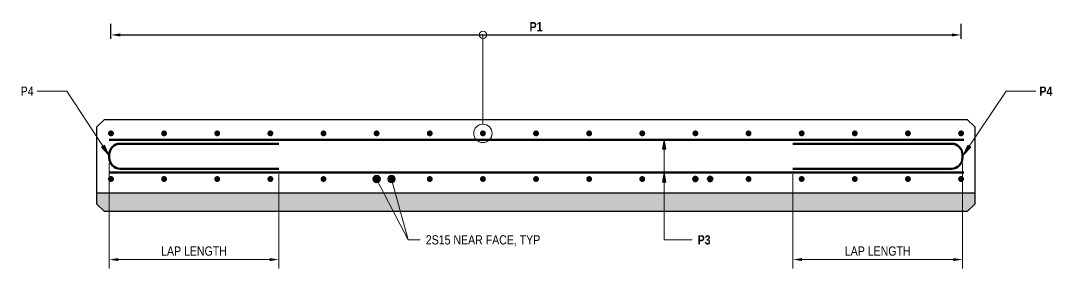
# Model space of a CAD drawing. Header units: metres. Extents: x 0.63 to 10.12, y 1.48 to 9.85.
# Drawn here: x 0.63 to 3.428, y 2.414 to 3.087 of the extents above; entities that cross this region are included whole.
import ezdxf

# ---------------------------------------------------------------- set-up
doc = ezdxf.new("R2010")
doc.units = ezdxf.units.M
doc.layers.get('Defpoints').update_dxf_attribs({"color": 41})
for name, color, linetype, lineweight in [('A-ANNO-DIMS', 7, 'Continuous', 9), ('A-DETL', 7, 'Continuous', 13), ('A-DETL-GENF', 7, 'Continuous', 9), ('G-ANNO-TEXT', 7, 'Continuous', 9)]:
    doc.layers.add(name, color=color, linetype=linetype, lineweight=lineweight)
doc.styles.add('Arial Narrow', font='ARIALN.TTF', dxfattribs={"height": 0.025})
doc.styles.add('Arial Narrow_B', font='ARIALNB.TTF', dxfattribs={"height": 0.025})
doc.dimstyles.new('Dimension_Standard_T__mm_', dxfattribs={"dimscale": 0.3048, "dimtxt": 0.025586, "dimasz": 0.082021, "dimexe": 0.07874, "dimexo": 0.049213, "dimgap": 0.032808, "dimtad": 1, "dimdec": 0, "dimlfac": 1000, "dimzin": 0, "dimdsep": 46, "dimtxsty": 'Arial Narrow', "dimsah": 1, "dimcen": 0.09, "dimaunit": 1, "dimadec": 4, "dimazin": 0, "dimtfac": 1, "dimtdec": 4, "dimtix": 1, "dimtmove": 0, "dimatfit": 3, "dimfxl": 1, "dimtvp": 1, "dimtolj": 1, "dimtzin": 0, "dimlwd": 18, "dimlwe": 18, "dimarcsym": 2})
doc.dimstyles.new('Dimension_Standard_T_REO_BOLD_TEXT', dxfattribs={"dimscale": 0.3048, "dimtxt": 0.025586, "dimasz": 0.082021, "dimexe": 0.098425, "dimexo": 0.0625, "dimgap": 0.032808, "dimtad": 1, "dimdec": 0, "dimlfac": 1000, "dimzin": 0, "dimdsep": 46, "dimtxsty": 'Arial Narrow_B', "dimsah": 1, "dimcen": 0.09, "dimaunit": 1, "dimadec": 4, "dimazin": 0, "dimtfac": 1, "dimtdec": 4, "dimtix": 1, "dimtmove": 0, "dimatfit": 3, "dimfxl": 0.098425, "dimfxlon": 1, "dimtvp": 1, "dimtolj": 1, "dimtzin": 0, "dimlwd": 25, "dimlwe": 25, "dimarcsym": 2})

# ---------------------------------------------------------------- blocks, each defined once
blk = doc.blocks.new('ReinfDot - Dot-6252559-DRG-2873198 - SECTION 1')
at = {"layer": 'A-DETL-GENF'}
blk.add_hatch(color=256, dxfattribs=at).paths.add_polyline_path([(0, -0.008), (0.0021, -0.0077), (0.004, -0.0069), (0.0057, -0.0057), (0.0069, -0.004), (0.0077, -0.0021), (0.008, 0), (0.0077, 0.0021), (0.0069, 0.004), (0.0057, 0.0057), (0.004, 0.0069), (0.0021, 0.0077), (0, 0.008), (-0.0021, 0.0077), (-0.004, 0.0069), (-0.0057, 0.0057), (-0.0069, 0.004), (-0.0077, 0.0021), (-0.008, 0), (-0.0077, -0.0021), (-0.0069, -0.004), (-0.0057, -0.0057), (-0.004, -0.0069), (-0.0021, -0.0077)])
blk = doc.blocks.new('ReinfDot - Dot-6252593-DRG-2873198 - SECTION 1')
at = {"layer": 'A-DETL-GENF'}
blk.add_hatch(color=256, dxfattribs=at).paths.add_polyline_path([(0, -0.008), (0.0021, -0.0077), (0.004, -0.0069), (0.0057, -0.0057), (0.0069, -0.004), (0.0077, -0.0021), (0.008, 0), (0.0077, 0.0021), (0.0069, 0.004), (0.0057, 0.0057), (0.004, 0.0069), (0.0021, 0.0077), (0, 0.008), (-0.0021, 0.0077), (-0.004, 0.0069), (-0.0057, 0.0057), (-0.0069, 0.004), (-0.0077, 0.0021), (-0.008, 0), (-0.0077, -0.0021), (-0.0069, -0.004), (-0.0057, -0.0057), (-0.004, -0.0069), (-0.0021, -0.0077)])
blk = doc.blocks.new('ReinfDot - Dot-V1-DRG-2873198 - SECTION 1')
at = {"layer": 'A-DETL-GENF'}
h = blk.add_hatch(color=256, dxfattribs=at)
h.paths.add_polyline_path([(0, -0.008), (0.0021, -0.0077), (0.004, -0.0069), (0.0058, -0.0055), (0.0069, -0.004), (0.0077, -0.0021), (0.008, 0), (0.0077, 0.0021), (0.0069, 0.004), (0.0057, 0.0057), (0.004, 0.0069), (0.0021, 0.0077), (0, 0.008), (-0.0021, 0.0077), (-0.0042, 0.0067), (-0.0058, 0.0055), (-0.0069, 0.004), (-0.0077, 0.0021), (-0.008, 0), (-0.0077, -0.0021), (-0.0067, -0.0042), (-0.0055, -0.0058), (-0.004, -0.0069), (-0.0021, -0.0077)])
h.paths.add_polyline_path([(0, -0.006), (-0.0016, -0.0058), (-0.003, -0.0052), (-0.0042, -0.0042), (-0.0052, -0.003), (-0.0058, -0.0016), (-0.006, 0), (-0.0057, 0.0019), (-0.0052, 0.003), (-0.0042, 0.0042), (-0.003, 0.0052), (-0.0016, 0.0058), (0, 0.006), (0.0019, 0.0057), (0.003, 0.0052), (0.0042, 0.0042), (0.0052, 0.003), (0.0058, 0.0016), (0.006, 0), (0.0057, -0.0019), (0.005, -0.0033), (0.0042, -0.0042), (0.003, -0.0052), (0.0012, -0.0058), (0.0009, -0.0059)])
blk = doc.blocks.new('ReinfDot1 - Dot-6841556-DRG-2873198 - SECTION 1')
at = {"layer": 'A-DETL-GENF'}
blk.add_hatch(color=256, dxfattribs=at).paths.add_polyline_path([(0, 0.006), (-0.0019, 0.0057), (-0.003, 0.0052), (-0.0042, 0.0042), (-0.0052, 0.003), (-0.0058, 0.0016), (-0.006, -0.0004), (-0.0057, -0.0019), (-0.0052, -0.003), (-0.0042, -0.0042), (-0.003, -0.0052), (-0.0016, -0.0058), (0, -0.006), (0.0018, -0.0057), (0.003, -0.0052), (0.0042, -0.0042), (0.0052, -0.003), (0.0058, -0.0016), (0.006, 0), (0.0057, 0.0019), (0.0052, 0.003), (0.0042, 0.0042), (0.003, 0.0052), (0.0016, 0.0058), (0.0003, 0.006)])
at = {"layer": 'A-DETL-GENF', "lineweight": 50}
for start, end in [(0, 180), (180, 360)]:
    blk.add_arc((0, 0), 0.006, start, end, dxfattribs=at)
blk = doc.blocks.new('ReinfDot1 - Dot-6841557-DRG-2873198 - SECTION 1')
at = {"layer": 'A-DETL-GENF'}
blk.add_hatch(color=256, dxfattribs=at).paths.add_polyline_path([(0, -0.006), (0.0016, -0.0058), (0.003, -0.0052), (0.0042, -0.0042), (0.0052, -0.003), (0.0058, -0.0016), (0.006, 0), (0.0058, 0.0016), (0.0052, 0.003), (0.0042, 0.0042), (0.003, 0.0052), (0.0016, 0.0058), (0, 0.006), (-0.0016, 0.0058), (-0.003, 0.0052), (-0.0042, 0.0042), (-0.0052, 0.003), (-0.0058, 0.0016), (-0.006, 0), (-0.0058, -0.0016), (-0.0052, -0.003), (-0.0042, -0.0042), (-0.003, -0.0052), (-0.0016, -0.0058)])
at = {"layer": 'A-DETL-GENF', "lineweight": 50}
for start, end in [(360, 180), (180, 360)]:
    blk.add_arc((0, 0), 0.006, start, end, dxfattribs=at)
blk = doc.blocks.new('DIMBLOCK1-DRG-2873198 - SECTION 1')
at = {"layer": 'A-ANNO-DIMS', "color": 0, "lineweight": 25, "transparency": 16777216}
for p, q in [((0.875, 3.0374), (0.875, 3.0784)), ((3.18, 3.0374), (3.18, 3.0784)), ((0.9, 3.0484), (3.155, 3.0484))]:
    blk.add_line(p, q, dxfattribs=at)
at = {"layer": 'A-ANNO-DIMS', "color": 0, "transparency": 16777216}
for points in [[(0.9, 3.0525), (0.9, 3.0442), (0.875, 3.0484)], [(3.155, 3.0525), (3.155, 3.0442), (3.18, 3.0484)]]:
    blk.add_solid(points, dxfattribs=at)
at = {"layer": 'Defpoints', "color": 0, "transparency": 16777216}
for p in [(3.18, 3.0484), (0.875, 3.0184), (3.18, 3.0184)]:
    blk.add_point(p, dxfattribs=at)
at = {"layer": 'A-ANNO-DIMS', "color": 0, "lineweight": 25, "transparency": 16777216, "insert": (2.0275, 3.0709), "char_height": 0.025, "width": 0.041912, "attachment_point": 5, "style": 'Arial Narrow_B'}
blk.add_mtext('\\A1;P1', dxfattribs=at)
blk = doc.blocks.new('DIMBLOCK2-DRG-2873198 - SECTION 1')
at = {"layer": 'A-ANNO-DIMS', "color": 0, "lineweight": 18, "transparency": 16777216}
for p, q in [((0.8701, 2.7001), (0.8701, 2.4144)), ((1.3301, 2.6701), (1.3301, 2.4144)), ((0.8951, 2.4384), (1.3051, 2.4384))]:
    blk.add_line(p, q, dxfattribs=at)
at = {"layer": 'A-ANNO-DIMS', "color": 0, "transparency": 16777216}
for points in [[(0.8951, 2.4425), (0.8951, 2.4342), (0.8701, 2.4384)], [(1.3051, 2.4425), (1.3051, 2.4342), (1.3301, 2.4384)]]:
    blk.add_solid(points, dxfattribs=at)
at = {"layer": 'Defpoints', "color": 0, "transparency": 16777216}
for p in [(0.8701, 2.7151), (1.3301, 2.6851), (1.3301, 2.4384)]:
    blk.add_point(p, dxfattribs=at)
at = {"layer": 'A-ANNO-DIMS', "color": 0, "lineweight": 18, "transparency": 16777216, "insert": (1.1001, 2.4613), "char_height": 0.025, "width": 0.213946, "attachment_point": 5, "style": 'Arial Narrow'}
blk.add_mtext('\\A1;LAP LENGTH', dxfattribs=at)
blk = doc.blocks.new('DIMBLOCK3-DRG-2873198 - SECTION 1')
at = {"layer": 'A-ANNO-DIMS', "color": 0, "lineweight": 18, "transparency": 16777216}
for p, q in [((3.184, 2.7001), (3.184, 2.4144)), ((2.724, 2.6701), (2.724, 2.4144)), ((2.749, 2.4384), (3.159, 2.4384))]:
    blk.add_line(p, q, dxfattribs=at)
at = {"layer": 'A-ANNO-DIMS', "color": 0, "transparency": 16777216}
for points in [[(2.749, 2.4425), (2.749, 2.4342), (2.724, 2.4384)], [(3.159, 2.4425), (3.159, 2.4342), (3.184, 2.4384)]]:
    blk.add_solid(points, dxfattribs=at)
at = {"layer": 'Defpoints', "color": 0, "transparency": 16777216}
for p in [(3.184, 2.7151), (2.724, 2.6851), (3.184, 2.4384)]:
    blk.add_point(p, dxfattribs=at)
at = {"layer": 'A-ANNO-DIMS', "color": 0, "lineweight": 18, "transparency": 16777216, "insert": (2.954, 2.4613), "char_height": 0.025, "width": 0.213946, "attachment_point": 5, "style": 'Arial Narrow'}
blk.add_mtext('\\A1;LAP LENGTH', dxfattribs=at)

msp = doc.modelspace()

# ---------------------------------------------------------------- hatches: boundary and pattern name
at = {"layer": 'A-DETL-GENF', "true_color": 0xd6ccbe}
msp.add_hatch(color=9, dxfattribs=at).paths.add_polyline_path([(2.0206, 2.5691), (3.197, 2.5691), (3.217, 2.5891), (3.217, 2.6191), (0.837, 2.6191), (0.837, 2.5891), (0.857, 2.5691), (2.0198, 2.5691)])
at = {"layer": 'G-ANNO-TEXT'}
for points in [[(0.8695, 2.7215), (0.8573, 2.7494), (0.8489, 2.7439)], [(2.375, 2.7634), (2.3706, 2.7384), (2.3794, 2.7384)], [(3.1855, 2.7215), (3.2064, 2.7437), (3.198, 2.7492)], [(2.375, 2.674), (2.3706, 2.649), (2.3794, 2.649)]]:
    msp.add_hatch(color=256, dxfattribs=at).paths.add_polyline_path(points)

# ---------------------------------------------------------------- linework, layer by layer
at = {"layer": 'A-DETL', "lineweight": 25}
for p, q in [((0.837, 2.7991), (0.857, 2.8191)), ((0.837, 2.5891), (0.837, 2.7991)), ((0.857, 2.8191), (3.197, 2.8191)), ((3.217, 2.7991), (3.197, 2.8191)), ((3.217, 2.7991), (3.217, 2.5891)), ((3.217, 2.6191), (0.837, 2.6191)), ((0.837, 2.5891), (0.857, 2.5691)), ((3.197, 2.5691), (3.217, 2.5891)), ((3.197, 2.5691), (0.857, 2.5691))]:
    msp.add_line(p, q, dxfattribs=at)
at = {"layer": 'A-DETL', "lineweight": 50}
for p, q in [((0.8701, 2.7631), (3.1874, 2.7631)), ((1.3301, 2.7531), (0.9001, 2.7531)), ((2.724, 2.7531), (3.154, 2.7531)), ((0.8701, 2.7231), (0.8701, 2.7151)), ((3.184, 2.7231), (3.184, 2.7151)), ((0.8701, 2.6751), (3.1874, 2.6751)), ((0.9001, 2.6851), (1.3301, 2.6851)), ((3.154, 2.6851), (2.724, 2.6851))]:
    msp.add_line(p, q, dxfattribs=at)
at = {"layer": 'A-DETL', "lineweight": 9}
msp.add_circle((1.8835, 2.7811), 0.025, dxfattribs=at)
at = {"layer": 'A-DETL', "lineweight": 50}
for centre, start, end in [((0.9001, 2.7231), 90, 180), ((3.154, 2.7231), 0, 90), ((0.9001, 2.7151), 180, 270), ((3.154, 2.7151), 270, 0)]:
    msp.add_arc(centre, 0.03, start, end, dxfattribs=at)
at = {"layer": 'G-ANNO-TEXT'}
for p, q in [((1.8836, 3.0487), (1.8836, 2.8359)), ((0.6758, 2.8957), (0.6751, 2.8957)), ((0.7556, 2.8957), (0.6758, 2.8957)), ((0.8695, 2.7215), (0.7556, 2.8957)), ((3.1855, 2.7215), (3.3021, 2.8957)), ((3.3021, 2.8957), (3.3825, 2.8957)), ((1.8836, 2.8359), (1.8836, 2.8066)), ((0.8573, 2.7494), (0.8489, 2.7439)), ((0.8489, 2.7439), (0.8695, 2.7215)), ((0.8695, 2.7215), (0.8573, 2.7494)), ((2.375, 2.7634), (2.3706, 2.7384)), ((2.3794, 2.7384), (2.375, 2.7634)), ((2.375, 2.7634), (2.375, 2.4919)), ((3.198, 2.7492), (3.1855, 2.7215)), ((3.1855, 2.7215), (3.2064, 2.7437)), ((3.2064, 2.7437), (3.198, 2.7492)), ((2.3706, 2.7384), (2.3794, 2.7384)), ((2.375, 2.674), (2.3706, 2.649)), ((2.3794, 2.649), (2.375, 2.674)), ((2.375, 2.674), (2.375, 2.4919)), ((1.5954, 2.657), (1.6805, 2.4919)), ((1.6355, 2.6571), (1.6805, 2.4919)), ((2.3706, 2.649), (2.3794, 2.649)), ((1.6805, 2.4919), (1.7137, 2.4919)), ((1.6805, 2.4919), (1.7137, 2.4919)), ((2.375, 2.4919), (2.4507, 2.4919)), ((2.375, 2.4919), (2.4507, 2.4919))]:
    msp.add_line(p, q, dxfattribs=at)
for centre in [(1.8836, 3.0487), (1.5954, 2.657), (1.6355, 2.6571)]:
    msp.add_circle(centre, 0.01, dxfattribs=at)

# ---------------------------------------------------------------- block references
at = {"layer": 'A-DETL-GENF'}
for name, p in [('ReinfDot - Dot-6252559-DRG-2873198 - SECTION 1', (0.875, 2.7811)), ('ReinfDot - Dot-6252559-DRG-2873198 - SECTION 1', (1.0191, 2.7811)), ('ReinfDot - Dot-6252559-DRG-2873198 - SECTION 1', (1.1631, 2.7811)), ('ReinfDot - Dot-6252559-DRG-2873198 - SECTION 1', (1.3072, 2.7811)), ('ReinfDot - Dot-6252559-DRG-2873198 - SECTION 1', (1.4513, 2.7811)), ('ReinfDot - Dot-6252559-DRG-2873198 - SECTION 1', (1.5953, 2.7811)), ('ReinfDot - Dot-6252559-DRG-2873198 - SECTION 1', (1.7394, 2.7811)), ('ReinfDot - Dot-6252559-DRG-2873198 - SECTION 1', (1.8835, 2.7811)), ('ReinfDot - Dot-6252559-DRG-2873198 - SECTION 1', (2.0275, 2.7811)), ('ReinfDot - Dot-6252559-DRG-2873198 - SECTION 1', (2.1716, 2.7811)), ('ReinfDot - Dot-6252559-DRG-2873198 - SECTION 1', (2.3156, 2.7811)), ('ReinfDot - Dot-6252559-DRG-2873198 - SECTION 1', (2.4597, 2.7811)), ('ReinfDot - Dot-6252559-DRG-2873198 - SECTION 1', (2.6038, 2.7811)), ('ReinfDot - Dot-6252559-DRG-2873198 - SECTION 1', (2.7478, 2.7811)), ('ReinfDot - Dot-6252559-DRG-2873198 - SECTION 1', (2.8919, 2.7811)), ('ReinfDot - Dot-6252559-DRG-2873198 - SECTION 1', (3.036, 2.7811)), ('ReinfDot - Dot-6252559-DRG-2873198 - SECTION 1', (3.18, 2.7811)), ('ReinfDot - Dot-6252593-DRG-2873198 - SECTION 1', (0.875, 2.6571)), ('ReinfDot - Dot-6252593-DRG-2873198 - SECTION 1', (1.0191, 2.6571)), ('ReinfDot - Dot-6252593-DRG-2873198 - SECTION 1', (1.1631, 2.6571)), ('ReinfDot - Dot-6252593-DRG-2873198 - SECTION 1', (1.3072, 2.6571)), ('ReinfDot - Dot-6252593-DRG-2873198 - SECTION 1', (1.4513, 2.6571)), ('ReinfDot - Dot-V1-DRG-2873198 - SECTION 1', (1.5953, 2.6571)), ('ReinfDot1 - Dot-6841557-DRG-2873198 - SECTION 1', (1.6353, 2.6571)), ('ReinfDot - Dot-6252593-DRG-2873198 - SECTION 1', (1.7394, 2.6571)), ('ReinfDot - Dot-6252593-DRG-2873198 - SECTION 1', (1.8835, 2.6571)), ('ReinfDot - Dot-6252593-DRG-2873198 - SECTION 1', (2.0275, 2.6571)), ('ReinfDot - Dot-6252593-DRG-2873198 - SECTION 1', (2.1716, 2.6571)), ('ReinfDot - Dot-6252593-DRG-2873198 - SECTION 1', (2.3156, 2.6571)), ('ReinfDot - Dot-V1-DRG-2873198 - SECTION 1', (2.4597, 2.6571)), ('ReinfDot1 - Dot-6841557-DRG-2873198 - SECTION 1', (2.4997, 2.6571)), ('ReinfDot - Dot-6252593-DRG-2873198 - SECTION 1', (2.6038, 2.6571)), ('ReinfDot - Dot-6252593-DRG-2873198 - SECTION 1', (2.7478, 2.6571)), ('ReinfDot - Dot-6252593-DRG-2873198 - SECTION 1', (2.8919, 2.6571)), ('ReinfDot - Dot-6252593-DRG-2873198 - SECTION 1', (3.036, 2.6571)), ('ReinfDot - Dot-6252593-DRG-2873198 - SECTION 1', (3.18, 2.6571))]:
    msp.add_blockref(name, p, dxfattribs=at)
at = {"layer": 'A-DETL-GENF', "rotation": 180}
for p in [(1.5953, 2.6571), (2.4597, 2.6571)]:
    msp.add_blockref('ReinfDot1 - Dot-6841556-DRG-2873198 - SECTION 1', p, dxfattribs=at)

# ---------------------------------------------------------------- texts
at = {"layer": 'G-ANNO-TEXT', "char_height": 0.025, "attachment_point": 1, "bg_fill": 3, "box_fill_scale": 1, "bg_fill_color": 256, "bg_fill_transparency": 0}
for s, insert, style in [('2S15 NEAR FACE, TYP', (1.7287, 2.5044), 'Arial Narrow'), ('P3', (2.4657, 2.5044), 'Arial Narrow_B')]:
    msp.add_mtext(s, dxfattribs=dict(at, insert=insert, style=style))

# ---------------------------------------------------------------- dimensions: what is measured, and where the dimension line sits
at = {"layer": 'A-ANNO-DIMS', "color": 250, "lineweight": 25, "true_color": 0x222933}
dim = msp.add_linear_dim(base=(3.18, 3.0484), p1=(0.875, 3.0184), p2=(3.18, 3.0184), text='P1', dimstyle='Dimension_Standard_T_REO_BOLD_TEXT', override={"dimpost": '<>', "dimfxl": 2.305}, dxfattribs=at)
dim.commit()
dim.dimension.update_dxf_attribs({"geometry": 'DIMBLOCK1-DRG-2873198 - SECTION 1', "text_midpoint": (2.0275, 3.0709)})
at = {"layer": 'A-ANNO-DIMS', "lineweight": 18}
for base, p1, p2, picture, middle in [((1.3301, 2.4384), (0.8701, 2.7151), (1.3301, 2.6851), 'DIMBLOCK2-DRG-2873198 - SECTION 1', (1.1001, 2.4613)), ((3.184, 2.4384), (2.724, 2.6851), (3.184, 2.7151), 'DIMBLOCK3-DRG-2873198 - SECTION 1', (2.954, 2.4613))]:
    dim = msp.add_linear_dim(base=base, p1=p1, p2=p2, text='LAP LENGTH', dimstyle='Dimension_Standard_T__mm_', override={"dimpost": '<>', "dimfxl": 0.460977}, dxfattribs=at)
    dim.commit()
    dim.dimension.update_dxf_attribs({"geometry": picture, "text_midpoint": middle})

# ---------------------------------------------------------------- next in the draw order: texts
at = {"layer": 'G-ANNO-TEXT', "char_height": 0.025, "attachment_point": 1, "bg_fill": 3, "box_fill_scale": 1, "bg_fill_color": 256, "bg_fill_transparency": 0}
for insert, style in [((0.6301, 2.9082), 'Arial Narrow'), ((3.3925, 2.9082), 'Arial Narrow_B')]:
    msp.add_mtext('P4', dxfattribs=dict(at, insert=insert, style=style))

doc.saveas('drawing.dxf')
